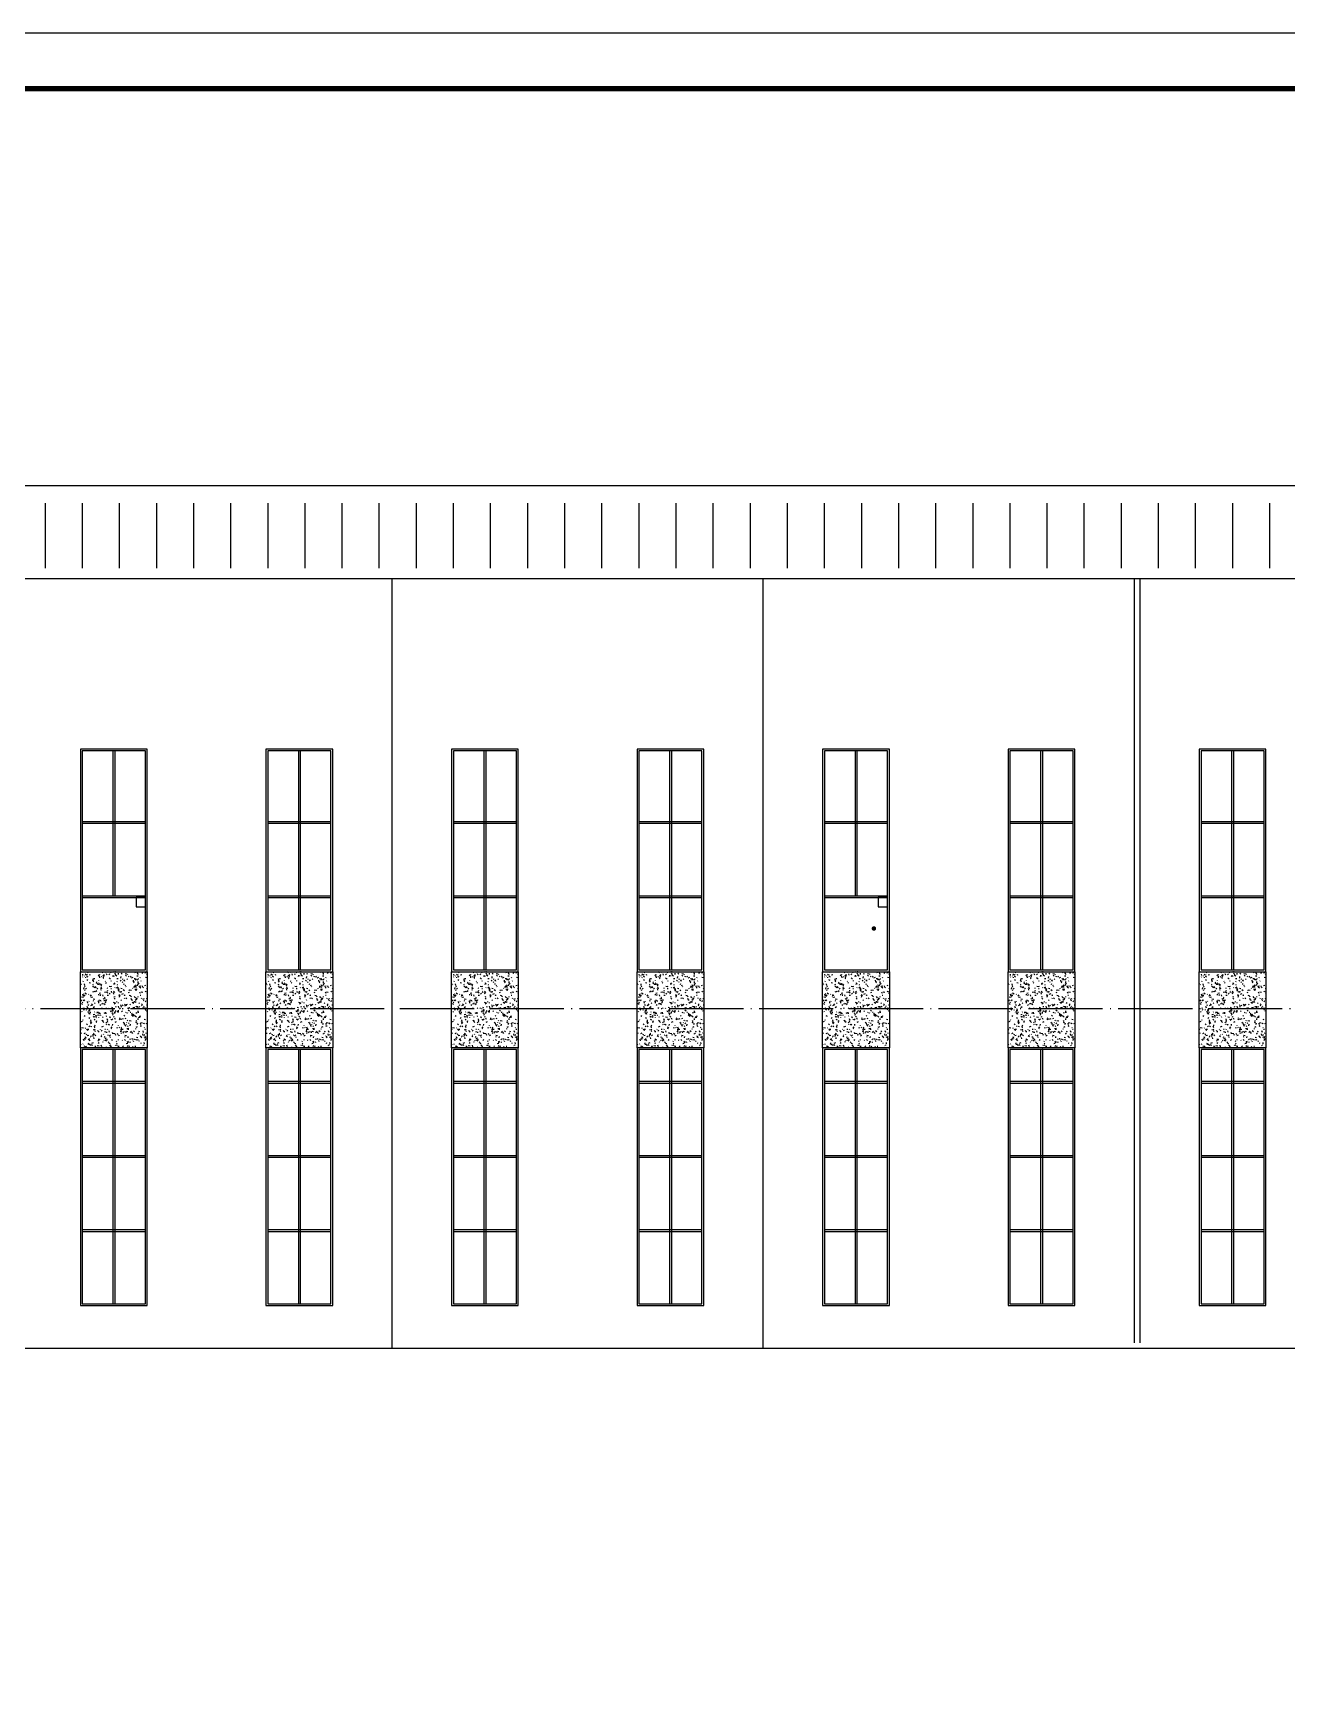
# Model space of a CAD drawing. Extents: x -1041549 to 749950, y -354245 to 17554.
# Drawn here: x -157050 to -123257, y -230822 to -186272 of the extents above; entities that cross this region are included whole.
import ezdxf

# ---------------------------------------------------------------- set-up
doc = ezdxf.new("R2010")
doc.units = 0
doc.header["$LTSCALE"] = 1000
doc.header["$MEASUREMENT"] = 0
doc.linetypes.add('DOTE', pattern=[2.42, 2, -0.2, 0.02, -0.2])
for name, color, linetype in [('DIM_LEAD', 3, 'Continuous'), ('DOTE', 1, 'Continuous'), ('PUB_TITLE', 4, 'Continuous'), ('STAIR', 2, 'Continuous'), ('填充2', 45, 'Continuous')]:
    doc.layers.add(name, color=color, linetype=linetype)

# ---------------------------------------------------------------- blocks, each defined once
blk = doc.blocks.new('A$C095159EC')
at = {"layer": '填充2'}
blk.add_lwpolyline([(0, 0), (300, 0), (300, 300), (0, 300)], close=True, dxfattribs=at)
blk = doc.blocks.new('A$C28570fdd')
at = {"ltscale": 0.1, "xscale": 1.666666666666666, "yscale": 1.666666666666666, "zscale": 1.666666666666666}
blk.add_blockref('A$C095159EC', (0, 0), dxfattribs=at)
blk = doc.blocks.new('12DRAAA')
at = {"lineweight": -3, "xscale": 0.6666666666666666, "yscale": 0.6666666666666666, "zscale": 0.6666666666666666}
blk.add_blockref('A$C28570fdd', (584492, 271725), dxfattribs=at)

msp = doc.modelspace()

# ---------------------------------------------------------------- hatches: boundary and pattern name
h = msp.add_hatch()
h.set_pattern_fill('离散材料', color=8, scale=100)
h.set_pattern_definition([(0, (11632, 288), (264, 456), [24, -402, 18, -174, 36, -426]), (10, (11518, 534), (161.3523, 570.6886), [42, -102, 54, -318, 30, -396]), (20, (11458, 342), (266.9419, 441.9525), [48, -330, 42, -246, 30, -192]), (30, (11632, 306), (-43.9385, 508.1037), [30, -198, 24, -294, 18, -390]), (40, (11464, 438), (67.67183, 432.7407), [24, -264, 18, -168, 48, -306]), (50, (11554, 222), (-160.4957, 471.467), [12, -222, 30, -366, 36, -186]), (60, (11572, 264), (-198.94606, 447.4153), [30, -246, 12, -288, 24, -222]), (70, (11506, 192), (-219.78454, 431.1737), [18, -114, 36, -192, 24, -264]), (80, (11536, 546), (-417.1307, 329.4389), [42, -264, 18, -312, 36, -294]), (90, (11572, 288), (-528, 222), [36, -186, 24, -366, 12, -372]), (100, (11476, 474), (-495.9429, 290.2906), [42, -234, 36, -192, 42, -438]), (110, (11434, 132), (-480.8807, 163.3823), [48, -156, 24, -318, 36, -348]), (120, (11272, 204), (-573.2999, 56.9845), [30, -402, 36, -186, 42, -246]), (130, (11404, 72), (-558.21553, 142.53216), [18, -132, 24, -258, 48, -336]), (140, (11224, 552), (-441.1937, -68.41138), [36, -216, 42, -186, 24, -252]), (150, (11722, 36), (-409.64994, -241.5345), [24, -168, 48, -372, 42, -342]), (160, (11326, 372), (-475.80215, -324.8574), [36, -252, 30, -228, 24, -366]), (170, (11362, 228), (-431.2881, -338.2463), [54, -198, 36, -270, 48, -264])])
h.paths.add_polyline_path([(-155772.3, -211572.1), (-153972.3, -211572.1), (-153972.3, -213622.1), (-155772.3, -213622.1)])
h = msp.add_hatch()
h.set_pattern_fill('离散材料', color=8, scale=100)
h.set_pattern_definition([(0, (16632, 288), (264, 456), [24, -402, 18, -174, 36, -426]), (10, (16518, 534), (161.3523, 570.6886), [42, -102, 54, -318, 30, -396]), (20, (16458, 342), (266.9419, 441.9525), [48, -330, 42, -246, 30, -192]), (30, (16632, 306), (-43.9385, 508.1037), [30, -198, 24, -294, 18, -390]), (40, (16464, 438), (67.67183, 432.7407), [24, -264, 18, -168, 48, -306]), (50, (16554, 222), (-160.4957, 471.467), [12, -222, 30, -366, 36, -186]), (60, (16572, 264), (-198.94606, 447.4153), [30, -246, 12, -288, 24, -222]), (70, (16506, 192), (-219.78454, 431.1737), [18, -114, 36, -192, 24, -264]), (80, (16536, 546), (-417.1307, 329.4389), [42, -264, 18, -312, 36, -294]), (90, (16572, 288), (-528, 222), [36, -186, 24, -366, 12, -372]), (100, (16476, 474), (-495.9429, 290.2906), [42, -234, 36, -192, 42, -438]), (110, (16434, 132), (-480.8807, 163.3823), [48, -156, 24, -318, 36, -348]), (120, (16272, 204), (-573.2999, 56.9845), [30, -402, 36, -186, 42, -246]), (130, (16404, 72), (-558.21553, 142.53216), [18, -132, 24, -258, 48, -336]), (140, (16224, 552), (-441.1937, -68.41138), [36, -216, 42, -186, 24, -252]), (150, (16722, 36), (-409.64994, -241.5345), [24, -168, 48, -372, 42, -342]), (160, (16326, 372), (-475.80215, -324.8574), [36, -252, 30, -228, 24, -366]), (170, (16362, 228), (-431.2881, -338.2463), [54, -198, 36, -270, 48, -264])])
h.paths.add_polyline_path([(-150772.3, -211572.1), (-148972.3, -211572.1), (-148972.3, -213622.1), (-150772.3, -213622.1)])
h = msp.add_hatch()
h.set_pattern_fill('离散材料', color=8, scale=100)
h.set_pattern_definition([(0, (21632, 288), (264, 456), [24, -402, 18, -174, 36, -426]), (10, (21518, 534), (161.3523, 570.6886), [42, -102, 54, -318, 30, -396]), (20, (21458, 342), (266.9419, 441.9525), [48, -330, 42, -246, 30, -192]), (30, (21632, 306), (-43.9385, 508.1037), [30, -198, 24, -294, 18, -390]), (40, (21464, 438), (67.67183, 432.7407), [24, -264, 18, -168, 48, -306]), (50, (21554, 222), (-160.4957, 471.467), [12, -222, 30, -366, 36, -186]), (60, (21572, 264), (-198.94606, 447.4153), [30, -246, 12, -288, 24, -222]), (70, (21506, 192), (-219.78454, 431.1737), [18, -114, 36, -192, 24, -264]), (80, (21536, 546), (-417.1307, 329.4389), [42, -264, 18, -312, 36, -294]), (90, (21572, 288), (-528, 222), [36, -186, 24, -366, 12, -372]), (100, (21476, 474), (-495.9429, 290.2906), [42, -234, 36, -192, 42, -438]), (110, (21434, 132), (-480.8807, 163.3823), [48, -156, 24, -318, 36, -348]), (120, (21272, 204), (-573.2999, 56.9845), [30, -402, 36, -186, 42, -246]), (130, (21404, 72), (-558.21553, 142.53216), [18, -132, 24, -258, 48, -336]), (140, (21224, 552), (-441.1937, -68.41138), [36, -216, 42, -186, 24, -252]), (150, (21722, 36), (-409.64994, -241.5345), [24, -168, 48, -372, 42, -342]), (160, (21326, 372), (-475.80215, -324.8574), [36, -252, 30, -228, 24, -366]), (170, (21362, 228), (-431.2881, -338.2463), [54, -198, 36, -270, 48, -264])])
h.paths.add_polyline_path([(-145772.3, -211572.1), (-143972.3, -211572.1), (-143972.3, -213622.1), (-145772.3, -213622.1)])
h = msp.add_hatch()
h.set_pattern_fill('离散材料', color=8, scale=100)
h.set_pattern_definition([(0, (26632, 288), (264, 456), [24, -402, 18, -174, 36, -426]), (10, (26518, 534), (161.3523, 570.6886), [42, -102, 54, -318, 30, -396]), (20, (26458, 342), (266.9419, 441.9525), [48, -330, 42, -246, 30, -192]), (30, (26632, 306), (-43.9385, 508.1037), [30, -198, 24, -294, 18, -390]), (40, (26464, 438), (67.67183, 432.7407), [24, -264, 18, -168, 48, -306]), (50, (26554, 222), (-160.4957, 471.467), [12, -222, 30, -366, 36, -186]), (60, (26572, 264), (-198.94606, 447.4153), [30, -246, 12, -288, 24, -222]), (70, (26506, 192), (-219.78454, 431.1737), [18, -114, 36, -192, 24, -264]), (80, (26536, 546), (-417.1307, 329.4389), [42, -264, 18, -312, 36, -294]), (90, (26572, 288), (-528, 222), [36, -186, 24, -366, 12, -372]), (100, (26476, 474), (-495.9429, 290.2906), [42, -234, 36, -192, 42, -438]), (110, (26434, 132), (-480.8807, 163.3823), [48, -156, 24, -318, 36, -348]), (120, (26272, 204), (-573.2999, 56.9845), [30, -402, 36, -186, 42, -246]), (130, (26404, 72), (-558.21553, 142.53216), [18, -132, 24, -258, 48, -336]), (140, (26224, 552), (-441.1937, -68.41138), [36, -216, 42, -186, 24, -252]), (150, (26722, 36), (-409.64994, -241.5345), [24, -168, 48, -372, 42, -342]), (160, (26326, 372), (-475.80215, -324.8574), [36, -252, 30, -228, 24, -366]), (170, (26362, 228), (-431.2881, -338.2463), [54, -198, 36, -270, 48, -264])])
h.paths.add_polyline_path([(-140772.3, -211572.1), (-138972.3, -211572.1), (-138972.3, -213622.1), (-140772.3, -213622.1)])
h = msp.add_hatch()
h.set_pattern_fill('离散材料', color=8, scale=100)
h.set_pattern_definition([(0, (31632, 288), (264, 456), [24, -402, 18, -174, 36, -426]), (10, (31518, 534), (161.3523, 570.6886), [42, -102, 54, -318, 30, -396]), (20, (31458, 342), (266.9419, 441.9525), [48, -330, 42, -246, 30, -192]), (30, (31632, 306), (-43.9385, 508.1037), [30, -198, 24, -294, 18, -390]), (40, (31464, 438), (67.67183, 432.7407), [24, -264, 18, -168, 48, -306]), (50, (31554, 222), (-160.4957, 471.467), [12, -222, 30, -366, 36, -186]), (60, (31572, 264), (-198.94606, 447.4153), [30, -246, 12, -288, 24, -222]), (70, (31506, 192), (-219.78454, 431.1737), [18, -114, 36, -192, 24, -264]), (80, (31536, 546), (-417.1307, 329.4389), [42, -264, 18, -312, 36, -294]), (90, (31572, 288), (-528, 222), [36, -186, 24, -366, 12, -372]), (100, (31476, 474), (-495.9429, 290.2906), [42, -234, 36, -192, 42, -438]), (110, (31434, 132), (-480.8807, 163.3823), [48, -156, 24, -318, 36, -348]), (120, (31272, 204), (-573.2999, 56.9845), [30, -402, 36, -186, 42, -246]), (130, (31404, 72), (-558.21553, 142.53216), [18, -132, 24, -258, 48, -336]), (140, (31224, 552), (-441.1937, -68.41138), [36, -216, 42, -186, 24, -252]), (150, (31722, 36), (-409.64994, -241.5345), [24, -168, 48, -372, 42, -342]), (160, (31326, 372), (-475.80215, -324.8574), [36, -252, 30, -228, 24, -366]), (170, (31362, 228), (-431.2881, -338.2463), [54, -198, 36, -270, 48, -264])])
h.paths.add_polyline_path([(-135772.3, -211572.1), (-133972.3, -211572.1), (-133972.3, -213622.1), (-135772.3, -213622.1)])
h = msp.add_hatch()
h.set_pattern_fill('离散材料', color=8, scale=100)
h.set_pattern_definition([(0, (36632, 288), (264, 456), [24, -402, 18, -174, 36, -426]), (10, (36518, 534), (161.3523, 570.6886), [42, -102, 54, -318, 30, -396]), (20, (36458, 342), (266.9419, 441.9525), [48, -330, 42, -246, 30, -192]), (30, (36632, 306), (-43.9385, 508.1037), [30, -198, 24, -294, 18, -390]), (40, (36464, 438), (67.67183, 432.7407), [24, -264, 18, -168, 48, -306]), (50, (36554, 222), (-160.4957, 471.467), [12, -222, 30, -366, 36, -186]), (60, (36572, 264), (-198.94606, 447.4153), [30, -246, 12, -288, 24, -222]), (70, (36506, 192), (-219.78454, 431.1737), [18, -114, 36, -192, 24, -264]), (80, (36536, 546), (-417.1307, 329.4389), [42, -264, 18, -312, 36, -294]), (90, (36572, 288), (-528, 222), [36, -186, 24, -366, 12, -372]), (100, (36476, 474), (-495.9429, 290.2906), [42, -234, 36, -192, 42, -438]), (110, (36434, 132), (-480.8807, 163.3823), [48, -156, 24, -318, 36, -348]), (120, (36272, 204), (-573.2999, 56.9845), [30, -402, 36, -186, 42, -246]), (130, (36404, 72), (-558.21553, 142.53216), [18, -132, 24, -258, 48, -336]), (140, (36224, 552), (-441.1937, -68.41138), [36, -216, 42, -186, 24, -252]), (150, (36722, 36), (-409.64994, -241.5345), [24, -168, 48, -372, 42, -342]), (160, (36326, 372), (-475.80215, -324.8574), [36, -252, 30, -228, 24, -366]), (170, (36362, 228), (-431.2881, -338.2463), [54, -198, 36, -270, 48, -264])])
h.paths.add_polyline_path([(-130772.3, -211572.1), (-128972.3, -211572.1), (-128972.3, -213622.1), (-130772.3, -213622.1)])
h = msp.add_hatch()
h.set_pattern_fill('离散材料', color=8, scale=100)
h.set_pattern_definition([(0, (41782, 288), (264, 456), [24, -402, 18, -174, 36, -426]), (10, (41668, 534), (161.3523, 570.6886), [42, -102, 54, -318, 30, -396]), (20, (41608, 342), (266.9419, 441.9525), [48, -330, 42, -246, 30, -192]), (30, (41782, 306), (-43.9385, 508.1037), [30, -198, 24, -294, 18, -390]), (40, (41614, 438), (67.67183, 432.7407), [24, -264, 18, -168, 48, -306]), (50, (41704, 222), (-160.4957, 471.467), [12, -222, 30, -366, 36, -186]), (60, (41722, 264), (-198.94606, 447.4153), [30, -246, 12, -288, 24, -222]), (70, (41656, 192), (-219.78454, 431.1737), [18, -114, 36, -192, 24, -264]), (80, (41686, 546), (-417.1307, 329.4389), [42, -264, 18, -312, 36, -294]), (90, (41722, 288), (-528, 222), [36, -186, 24, -366, 12, -372]), (100, (41626, 474), (-495.9429, 290.2906), [42, -234, 36, -192, 42, -438]), (110, (41584, 132), (-480.8807, 163.3823), [48, -156, 24, -318, 36, -348]), (120, (41422, 204), (-573.2999, 56.9845), [30, -402, 36, -186, 42, -246]), (130, (41554, 72), (-558.21553, 142.53216), [18, -132, 24, -258, 48, -336]), (140, (41374, 552), (-441.1937, -68.41138), [36, -216, 42, -186, 24, -252]), (150, (41872, 36), (-409.64994, -241.5345), [24, -168, 48, -372, 42, -342]), (160, (41476, 372), (-475.80215, -324.8574), [36, -252, 30, -228, 24, -366]), (170, (41512, 228), (-431.2881, -338.2463), [54, -198, 36, -270, 48, -264])])
h.paths.add_polyline_path([(-125622.3, -211572.1), (-123822.3, -211572.1), (-123822.3, -213622.1), (-125622.3, -213622.1)])

# ---------------------------------------------------------------- linework, layer by layer
at = {"color": 8}
for p, q in [((-156727, -198943.2), (-156727, -200691.6)), ((-155727, -198943.2), (-155727, -200691.6)), ((-154727, -198943.2), (-154727, -200691.6)), ((-153727, -198943.2), (-153727, -200691.6)), ((-152727, -198943.2), (-152727, -200691.6)), ((-151727, -198943.2), (-151727, -200691.6)), ((-150727, -198943.2), (-150727, -200691.6)), ((-149727, -198943.2), (-149727, -200691.6)), ((-148727, -198943.2), (-148727, -200691.6)), ((-147727, -198943.2), (-147727, -200691.6)), ((-146727, -198943.2), (-146727, -200691.6)), ((-145727, -198943.2), (-145727, -200691.6)), ((-144727, -198943.2), (-144727, -200691.6)), ((-143727, -198943.2), (-143727, -200691.6)), ((-142727, -198943.2), (-142727, -200691.6)), ((-141727, -198943.2), (-141727, -200691.6)), ((-140727, -198943.2), (-140727, -200691.6)), ((-139727, -198943.2), (-139727, -200691.6)), ((-138727, -198943.2), (-138727, -200691.6)), ((-137727, -198943.2), (-137727, -200691.6)), ((-136727, -198943.2), (-136727, -200691.6)), ((-135727, -198943.2), (-135727, -200691.6)), ((-134727, -198943.2), (-134727, -200691.6)), ((-133727, -198943.2), (-133727, -200691.6)), ((-132727, -198943.2), (-132727, -200691.6)), ((-131727, -198943.2), (-131727, -200691.6)), ((-130727, -198943.2), (-130727, -200691.6)), ((-129727, -198943.2), (-129727, -200691.6)), ((-128727, -198943.2), (-128727, -200691.6)), ((-127727, -198943.2), (-127727, -200691.6)), ((-126727, -198943.2), (-126727, -200691.6)), ((-125727, -198943.2), (-125727, -200691.6)), ((-124727, -198943.2), (-124727, -200691.6)), ((-123727, -198943.2), (-123727, -200691.6))]:
    msp.add_line(p, q, dxfattribs=at)
at = {"color": 140}
for p, q in [((-167272.3, -200972.1), (-74372.3, -200972.1)), ((-127372.3, -200972.1), (-127372.3, -221572.1)), ((-127222.3, -200972.1), (-127222.3, -221572.1)), ((-192322.5, -221722.1), (-68041.9, -221722.1))]:
    msp.add_line(p, q, dxfattribs=at)
at = {"color": 5}
for p, q in [((-147372.3, -221722.1), (-147372.3, -200972.1)), ((-137372.3, -221722.1), (-137372.3, -200972.1))]:
    msp.add_line(p, q, dxfattribs=at)
at = {"color": 4}
for p, q in [((-154897.3, -205622.1), (-154897.3, -209522.1)), ((-154847.3, -205622.1), (-154847.3, -209522.1)), ((-149897.3, -205622.1), (-149897.3, -211522.1)), ((-149847.3, -205622.1), (-149847.3, -211522.1)), ((-144897.3, -205622.1), (-144897.3, -211522.1)), ((-144847.3, -205622.1), (-144847.3, -211522.1)), ((-139897.3, -205622.1), (-139897.3, -211522.1)), ((-139847.3, -205622.1), (-139847.3, -211522.1)), ((-134897.3, -205622.1), (-134897.3, -209522.1)), ((-134847.3, -205622.1), (-134847.3, -209522.1)), ((-129897.3, -205622.1), (-129897.3, -211522.1)), ((-129847.3, -205622.1), (-129847.3, -211522.1)), ((-124747.3, -205622.1), (-124747.3, -211522.1)), ((-124697.3, -205622.1), (-124697.3, -211522.1)), ((-155722.3, -207522.1), (-154022.3, -207522.1)), ((-155722.3, -207572.1), (-154022.3, -207572.1)), ((-150722.3, -207522.1), (-149022.3, -207522.1)), ((-150722.3, -207572.1), (-149022.3, -207572.1)), ((-145722.3, -207522.1), (-144022.3, -207522.1)), ((-145722.3, -207572.1), (-144022.3, -207572.1)), ((-140722.3, -207522.1), (-139022.3, -207522.1)), ((-140722.3, -207572.1), (-139022.3, -207572.1)), ((-135722.3, -207522.1), (-134022.3, -207522.1)), ((-135722.3, -207572.1), (-134022.3, -207572.1)), ((-130722.3, -207522.1), (-129022.3, -207522.1)), ((-130722.3, -207572.1), (-129022.3, -207572.1)), ((-125572.3, -207522.1), (-123872.3, -207522.1)), ((-125572.3, -207572.1), (-123872.3, -207572.1)), ((-155722.3, -209522.1), (-154022.3, -209522.1)), ((-155722.3, -209572.1), (-154022.3, -209572.1)), ((-150722.3, -209522.1), (-149022.3, -209522.1)), ((-150722.3, -209572.1), (-149022.3, -209572.1)), ((-145722.3, -209522.1), (-144022.3, -209522.1)), ((-145722.3, -209572.1), (-144022.3, -209572.1)), ((-140722.3, -209522.1), (-139022.3, -209522.1)), ((-140722.3, -209572.1), (-139022.3, -209572.1)), ((-135722.3, -209522.1), (-134022.3, -209522.1)), ((-135722.3, -209572.1), (-134022.3, -209572.1)), ((-130722.3, -209522.1), (-129022.3, -209522.1)), ((-130722.3, -209572.1), (-129022.3, -209572.1)), ((-125572.3, -209522.1), (-123872.3, -209522.1)), ((-125572.3, -209572.1), (-123872.3, -209572.1)), ((-154897.3, -213672.1), (-154897.3, -220522.1)), ((-154847.3, -213672.1), (-154847.3, -220522.1)), ((-149897.3, -213672.1), (-149897.3, -220522.1)), ((-149847.3, -213672.1), (-149847.3, -220522.1)), ((-144897.3, -213672.1), (-144897.3, -220522.1)), ((-144847.3, -213672.1), (-144847.3, -220522.1)), ((-139897.3, -213672.1), (-139897.3, -220522.1)), ((-139847.3, -213672.1), (-139847.3, -220522.1)), ((-134897.3, -213672.1), (-134897.3, -220522.1)), ((-134847.3, -213672.1), (-134847.3, -220522.1)), ((-129897.3, -213672.1), (-129897.3, -220522.1)), ((-129847.3, -213672.1), (-129847.3, -220522.1)), ((-124747.3, -213672.1), (-124747.3, -220522.1)), ((-124697.3, -213672.1), (-124697.3, -220522.1)), ((-155722.3, -214522.1), (-154022.3, -214522.1)), ((-155722.3, -214572.1), (-154022.3, -214572.1)), ((-150722.3, -214522.1), (-149022.3, -214522.1)), ((-150722.3, -214572.1), (-149022.3, -214572.1)), ((-145722.3, -214522.1), (-144022.3, -214522.1)), ((-145722.3, -214572.1), (-144022.3, -214572.1)), ((-140722.3, -214522.1), (-139022.3, -214522.1)), ((-140722.3, -214572.1), (-139022.3, -214572.1)), ((-135722.3, -214522.1), (-134022.3, -214522.1)), ((-135722.3, -214572.1), (-134022.3, -214572.1)), ((-130722.3, -214522.1), (-129022.3, -214522.1)), ((-130722.3, -214572.1), (-129022.3, -214572.1)), ((-125572.3, -214522.1), (-123872.3, -214522.1)), ((-125572.3, -214572.1), (-123872.3, -214572.1)), ((-155722.3, -216522.1), (-154022.3, -216522.1)), ((-155722.3, -216572.1), (-154022.3, -216572.1)), ((-150722.3, -216522.1), (-149022.3, -216522.1)), ((-150722.3, -216572.1), (-149022.3, -216572.1)), ((-145722.3, -216522.1), (-144022.3, -216522.1)), ((-145722.3, -216572.1), (-144022.3, -216572.1)), ((-140722.3, -216522.1), (-139022.3, -216522.1)), ((-140722.3, -216572.1), (-139022.3, -216572.1)), ((-135722.3, -216522.1), (-134022.3, -216522.1)), ((-135722.3, -216572.1), (-134022.3, -216572.1)), ((-130722.3, -216522.1), (-129022.3, -216522.1)), ((-130722.3, -216572.1), (-129022.3, -216572.1)), ((-125572.3, -216522.1), (-123872.3, -216522.1)), ((-125572.3, -216572.1), (-123872.3, -216572.1)), ((-155722.3, -218522.1), (-154022.3, -218522.1)), ((-155722.3, -218572.1), (-154022.3, -218572.1)), ((-150722.3, -218522.1), (-149022.3, -218522.1)), ((-150722.3, -218572.1), (-149022.3, -218572.1)), ((-145722.3, -218522.1), (-144022.3, -218522.1)), ((-145722.3, -218572.1), (-144022.3, -218572.1)), ((-140722.3, -218522.1), (-139022.3, -218522.1)), ((-140722.3, -218572.1), (-139022.3, -218572.1)), ((-135722.3, -218522.1), (-134022.3, -218522.1)), ((-135722.3, -218572.1), (-134022.3, -218572.1)), ((-130722.3, -218522.1), (-129022.3, -218522.1)), ((-130722.3, -218572.1), (-129022.3, -218572.1)), ((-125572.3, -218522.1), (-123872.3, -218522.1)), ((-125572.3, -218572.1), (-123872.3, -218572.1))]:
    msp.add_line(p, q, dxfattribs=at)
at = {"color": 2}
for points in [[(-153972.3, -205572.1), (-155772.3, -205572.1), (-155772.3, -211572.1), (-153972.3, -211572.1)], [(-148972.3, -205572.1), (-150772.3, -205572.1), (-150772.3, -211572.1), (-148972.3, -211572.1)], [(-143972.3, -205572.1), (-145772.3, -205572.1), (-145772.3, -211572.1), (-143972.3, -211572.1)], [(-138972.3, -205572.1), (-140772.3, -205572.1), (-140772.3, -211572.1), (-138972.3, -211572.1)], [(-133972.3, -205572.1), (-135772.3, -205572.1), (-135772.3, -211572.1), (-133972.3, -211572.1)], [(-128972.3, -205572.1), (-130772.3, -205572.1), (-130772.3, -211572.1), (-128972.3, -211572.1)], [(-123822.3, -205572.1), (-125622.3, -205572.1), (-125622.3, -211572.1), (-123822.3, -211572.1)], [(-153972.3, -213622.1), (-155772.3, -213622.1), (-155772.3, -220572.1), (-153972.3, -220572.1)], [(-148972.3, -213622.1), (-150772.3, -213622.1), (-150772.3, -220572.1), (-148972.3, -220572.1)], [(-143972.3, -213622.1), (-145772.3, -213622.1), (-145772.3, -220572.1), (-143972.3, -220572.1)], [(-138972.3, -213622.1), (-140772.3, -213622.1), (-140772.3, -220572.1), (-138972.3, -220572.1)], [(-133972.3, -213622.1), (-135772.3, -213622.1), (-135772.3, -220572.1), (-133972.3, -220572.1)], [(-128972.3, -213622.1), (-130772.3, -213622.1), (-130772.3, -220572.1), (-128972.3, -220572.1)], [(-123822.3, -213622.1), (-125622.3, -213622.1), (-125622.3, -220572.1), (-123822.3, -220572.1)]]:
    msp.add_lwpolyline(points, close=True, dxfattribs=at)
at = {"color": 4}
for points in [[(-154022.3, -205622.1), (-155722.3, -205622.1), (-155722.3, -211522.1), (-154022.3, -211522.1)], [(-149022.3, -205622.1), (-150722.3, -205622.1), (-150722.3, -211522.1), (-149022.3, -211522.1)], [(-144022.3, -205622.1), (-145722.3, -205622.1), (-145722.3, -211522.1), (-144022.3, -211522.1)], [(-139022.3, -205622.1), (-140722.3, -205622.1), (-140722.3, -211522.1), (-139022.3, -211522.1)], [(-134022.3, -205622.1), (-135722.3, -205622.1), (-135722.3, -211522.1), (-134022.3, -211522.1)], [(-129022.3, -205622.1), (-130722.3, -205622.1), (-130722.3, -211522.1), (-129022.3, -211522.1)], [(-123872.3, -205622.1), (-125572.3, -205622.1), (-125572.3, -211522.1), (-123872.3, -211522.1)], [(-154022.3, -213672.1), (-155722.3, -213672.1), (-155722.3, -220522.1), (-154022.3, -220522.1)], [(-149022.3, -213672.1), (-150722.3, -213672.1), (-150722.3, -220522.1), (-149022.3, -220522.1)], [(-144022.3, -213672.1), (-145722.3, -213672.1), (-145722.3, -220522.1), (-144022.3, -220522.1)], [(-139022.3, -213672.1), (-140722.3, -213672.1), (-140722.3, -220522.1), (-139022.3, -220522.1)], [(-134022.3, -213672.1), (-135722.3, -213672.1), (-135722.3, -220522.1), (-134022.3, -220522.1)], [(-129022.3, -213672.1), (-130722.3, -213672.1), (-130722.3, -220522.1), (-129022.3, -220522.1)], [(-123872.3, -213672.1), (-125572.3, -213672.1), (-125572.3, -220522.1), (-123872.3, -220522.1)]]:
    msp.add_lwpolyline(points, close=True, dxfattribs=at)
for points in [[(-155772.3, -211572.1), (-153972.3, -211572.1), (-153972.3, -213622.1), (-155772.3, -213622.1)], [(-150772.3, -211572.1), (-148972.3, -211572.1), (-148972.3, -213622.1), (-150772.3, -213622.1)], [(-145772.3, -211572.1), (-143972.3, -211572.1), (-143972.3, -213622.1), (-145772.3, -213622.1)], [(-140772.3, -211572.1), (-138972.3, -211572.1), (-138972.3, -213622.1), (-140772.3, -213622.1)], [(-135772.3, -211572.1), (-133972.3, -211572.1), (-133972.3, -213622.1), (-135772.3, -213622.1)], [(-130772.3, -211572.1), (-128972.3, -211572.1), (-128972.3, -213622.1), (-130772.3, -213622.1)], [(-125622.3, -211572.1), (-123822.3, -211572.1), (-123822.3, -213622.1), (-125622.3, -213622.1)]]:
    msp.add_lwpolyline(points, close=True)
at = {"layer": 'DIM_LEAD', "const_width": 60}
msp.add_lwpolyline([(-134359.7, -210406.9, 1), (-134419.7, -210406.9, 1)], format="xyb", close=True, dxfattribs=at)
at = {"layer": 'DOTE', "linetype": 'DOTE'}
msp.add_line((-70144.8, -212572.1), (-167272.3, -212572.1), dxfattribs=at)
at = {"layer": 'PUB_TITLE'}
msp.add_lwpolyline([(-202024.2, -275372.1), (-44374.2, -275372.1), (-44374.2, -186272.1), (-202024.2, -186272.1)], close=True, dxfattribs=at)
at = {"layer": 'PUB_TITLE', "const_width": 150}
msp.add_lwpolyline([(-198274.2, -273872.1), (-45874.2, -273872.1), (-45874.2, -187772.1), (-198274.2, -187772.1)], close=True, dxfattribs=at)
at = {"layer": 'STAIR'}
msp.add_lwpolyline([(-157572.3, -198472.1), (-157572.3, -200972.1), (-79522.3, -200972.1), (-79522.3, -198472.1)], close=True, dxfattribs=at)

# ---------------------------------------------------------------- block references
at = {"xscale": 0.75, "yscale": 0.75, "zscale": 0.75}
for p in [(-592641, -413615.7), (-572641, -413615.7)]:
    msp.add_blockref('12DRAAA', p, dxfattribs=at)

doc.saveas('drawing.dxf')
